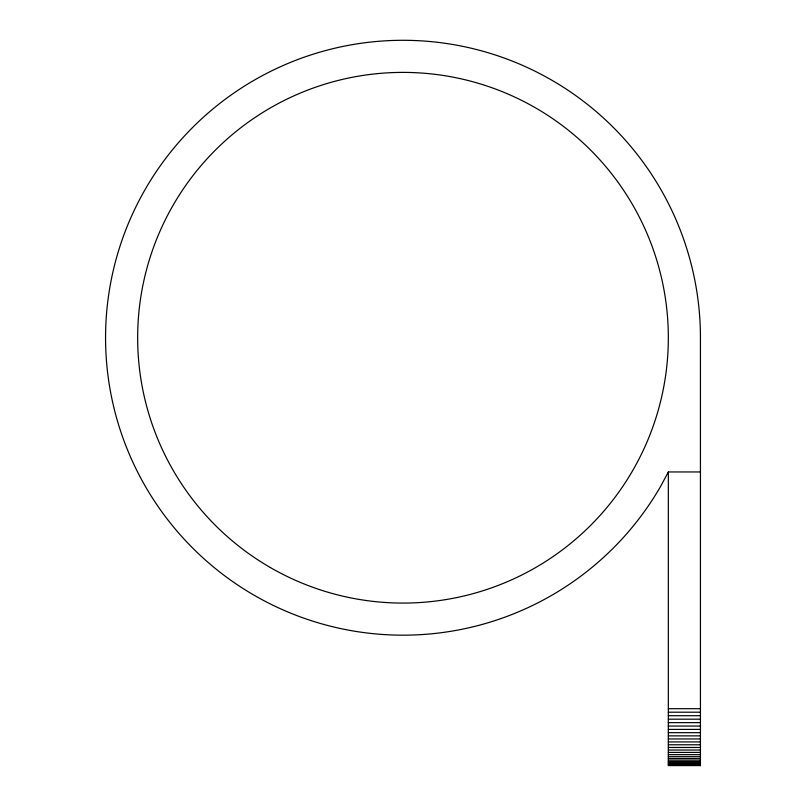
<?xml version="1.0" encoding="UTF-8"?>
<svg xmlns="http://www.w3.org/2000/svg" width="806" height="806" viewBox="0 0 806 806"><rect width="100%" height="100%" fill="white"/><g stroke="black" fill="none" stroke-linecap="round" stroke-linejoin="round"><path stroke-width="1.21" d="M700.434 471.953L668.335 471.953L660.588 486.451A297.434 297.434 0 0 1 175.154 528.927A297.434 297.434 0 0 1 301.273 58.233A297.434 297.434 0 0 1 700.434 337.734L700.434 765.7M668.335 708.706L700.434 708.706M668.335 712.202L700.434 712.202M668.335 715.708L700.434 715.708M668.335 719.184L700.434 719.184M668.335 722.639L700.434 722.639M668.335 726.055L700.434 726.055M668.335 729.4L700.434 729.4M668.335 732.674L700.434 732.674M668.335 735.868L700.434 735.868M668.335 738.951L700.434 738.951M668.335 741.923L700.434 741.923M668.335 744.774L700.434 744.774M668.335 747.474L700.434 747.474M668.335 750.033L700.434 750.033M668.335 752.421L700.434 752.421M668.335 754.648L700.434 754.648M668.335 756.683L700.434 756.683M668.335 758.537L700.434 758.537M668.335 760.179L700.434 760.179M668.335 761.63L700.434 761.63M668.335 762.859L700.434 762.859M668.335 763.876L700.434 763.876M668.335 764.672L700.434 764.672M668.335 765.247L700.434 765.247M700.434 765.589L668.335 765.589L668.335 471.953M270.332 567.525A265.335 265.335 0 0 0 668.335 337.734A265.335 265.335 0 0 0 270.332 107.944A265.335 265.335 0 0 0 270.332 567.525"/></g></svg>
